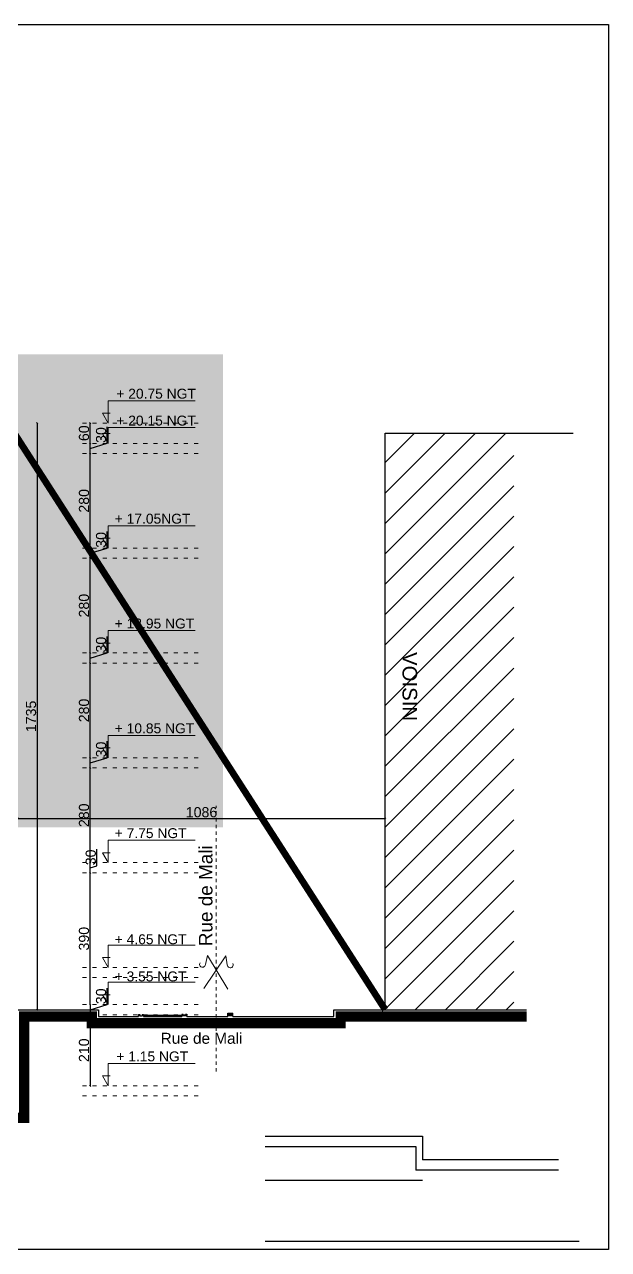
# Model space of a CAD drawing. Header units: millimetres. Extents: x 2804 to 3317, y 6834 to 7064.
# Drawn here: x 2942.96 to 2960.23, y 6985.87 to 7022.1 of the extents above; entities that cross this region are included whole.
import ezdxf

# ---------------------------------------------------------------- set-up
doc = ezdxf.new("R2010")
doc.units = ezdxf.units.MM
doc.header["$PDMODE"] = 1
for name, pattern in [('ACAD_ISO03W100', [30, 12, -18]), ('PK200', [0.6, 0.3, -0.3]), ('{ Tapered Dash }', [10, 4, -1, 1.5, -1, 1.5, -1])]:
    doc.linetypes.add(name, pattern=pattern)
for name, color, linetype, lineweight in [('cotatio', 255, 'Continuous', 13), ('cotation', 3, 'Continuous', 30), ('Legende', 7, 'Continuous', 30), ('PORT-FEN', 2, 'Continuous', 0), ('structure grt', 150, 'Continuous', 0), ('TAXTE', 255, 'Continuous', 20), ('TopoAlt_T', 3, 'Continuous', 30), ('zin fenetre', 141, 'Continuous', 15), ('zin fin', 6, 'Continuous', 9), ('Zin inter', 80, 'ACAD_ISO03W100', 5), ('Zin mur', 30, 'Continuous', 30)]:
    doc.layers.add(name, color=color, linetype=linetype, lineweight=lineweight)
doc.layers.add('zin hatch mur', color=8, linetype='Continuous')
doc.layers.add('zin texte', color=33, linetype='Continuous')
doc.styles.add('ARIAL', font='arial.ttf')
doc.styles.get("Standard").update_dxf_attribs({"font": 'arial.ttf'})
doc.dimstyles.new('cotation 100', dxfattribs={"dimtxt": 0.2, "dimasz": 0.04, "dimexe": 0, "dimexo": 0, "dimgap": 0.03, "dimtad": 1, "dimdec": 0, "dimlfac": 100, "dimdsep": 46, "dimtxsty": 'ARIAL', "dimblk": 'OBLIQUE', "dimcen": 0.09, "dimse1": 1, "dimse2": 1, "dimclrd": 256, "dimclre": 256, "dimclrt": 256, "dimadec": 3, "dimazin": 2, "dimtfac": 1, "dimtdec": 0, "dimtofl": 0, "dimtmove": 1, "dimatfit": 3, "dimfxl": 0, "dimtolj": 1, "dimtzin": 0, "dimlwd": -1, "dimlwe": -1, "dimarcsym": 0})

# ---------------------------------------------------------------- blocks, each defined once
blk = doc.blocks.new('_Oblique')
at = {"color": 0, "linetype": 'ByBlock', "lineweight": -2}
blk.add_line((-0.5, -0.5), (0.5, 0.5), dxfattribs=at)
blk = doc.blocks.new('*D634')
at = {"layer": 'cotation', "transparency": 16777216}
blk.add_line((2944.908, 6993.114), (2944.908, 6997.014), dxfattribs=at)
at = {"layer": 'Defpoints', "color": 0, "transparency": 16777216}
for p in [(2944.908, 6997.014), (2948.097, 6997.014), (2948.097, 6993.114)]:
    blk.add_point(p, dxfattribs=at)
at = {"layer": 'cotation', "transparency": 16777216, "xscale": 0.04, "yscale": 0.04, "zscale": 0.04}
for p, rotation in [((2944.908, 6997.014), 90), ((2944.908, 6993.114), 270)]:
    blk.add_blockref('_Oblique', p, dxfattribs=dict(at, rotation=rotation))
at = {"layer": 'cotation', "transparency": 16777216, "insert": (2944.724, 6995.064), "char_height": 0.3, "attachment_point": 5, "rotation": 90, "style": 'ARIAL'}
blk.add_mtext('\\A1;390', dxfattribs=at)
blk = doc.blocks.new('*D635')
at = {"layer": 'cotation', "transparency": 16777216}
for p, q in [((2945.106, 6997.223), (2945.106, 6997.712)), ((2944.908, 6997.014), (2944.908, 6997.314)), ((2944.908, 6997.164), (2945.106, 6997.223))]:
    blk.add_line(p, q, dxfattribs=at)
at = {"layer": 'Defpoints', "color": 0, "transparency": 16777216}
for p in [(2944.908, 6997.314), (2944.908, 6997.314), (2948.097, 6997.014)]:
    blk.add_point(p, dxfattribs=at)
at = {"layer": 'cotation', "transparency": 16777216, "xscale": 0.04, "yscale": 0.04, "zscale": 0.04}
for p, rotation in [((2944.908, 6997.314), 90), ((2944.908, 6997.014), 270)]:
    blk.add_blockref('_Oblique', p, dxfattribs=dict(at, rotation=rotation))
at = {"layer": 'cotation', "transparency": 16777216, "insert": (2944.923, 6997.468), "char_height": 0.3, "attachment_point": 5, "rotation": 90, "style": 'ARIAL'}
blk.add_mtext('\\A1;30', dxfattribs=at)
blk = doc.blocks.new('*D636')
at = {"layer": 'cotation', "transparency": 16777216}
blk.add_line((2944.908, 6997.314), (2944.908, 7000.114), dxfattribs=at)
at = {"layer": 'Defpoints', "color": 0, "transparency": 16777216}
for p in [(2944.908, 7000.114), (2944.908, 7000.114), (2944.908, 6997.314)]:
    blk.add_point(p, dxfattribs=at)
at = {"layer": 'cotation', "transparency": 16777216, "xscale": 0.04, "yscale": 0.04, "zscale": 0.04}
for p, rotation in [((2944.908, 7000.114), 90), ((2944.908, 6997.314), 270)]:
    blk.add_blockref('_Oblique', p, dxfattribs=dict(at, rotation=rotation))
at = {"layer": 'cotation', "transparency": 16777216, "insert": (2944.724, 6998.714), "char_height": 0.3, "attachment_point": 5, "rotation": 90, "style": 'ARIAL'}
blk.add_mtext('\\A1;280', dxfattribs=at)
blk = doc.blocks.new('*D637')
at = {"layer": 'cotation', "transparency": 16777216}
for p, q in [((2945.412, 7000.415), (2945.412, 7000.904)), ((2944.908, 7000.264), (2945.412, 7000.415)), ((2944.908, 7000.114), (2944.908, 7000.414))]:
    blk.add_line(p, q, dxfattribs=at)
at = {"layer": 'Defpoints', "color": 0, "transparency": 16777216}
for p in [(2944.908, 7000.414), (2944.908, 7000.414), (2944.908, 7000.114)]:
    blk.add_point(p, dxfattribs=at)
at = {"layer": 'cotation', "transparency": 16777216, "xscale": 0.04, "yscale": 0.04, "zscale": 0.04}
for p, rotation in [((2944.908, 7000.414), 90), ((2944.908, 7000.114), 270)]:
    blk.add_blockref('_Oblique', p, dxfattribs=dict(at, rotation=rotation))
at = {"layer": 'cotation', "transparency": 16777216, "insert": (2945.229, 7000.66), "char_height": 0.3, "attachment_point": 5, "rotation": 90, "style": 'ARIAL'}
blk.add_mtext('\\A1;30', dxfattribs=at)
blk = doc.blocks.new('*D638')
at = {"layer": 'cotation', "transparency": 16777216}
blk.add_line((2944.908, 7000.414), (2944.908, 7003.214), dxfattribs=at)
at = {"layer": 'Defpoints', "color": 0, "transparency": 16777216}
for p in [(2944.908, 7003.214), (2944.908, 7003.214), (2944.908, 7000.414)]:
    blk.add_point(p, dxfattribs=at)
at = {"layer": 'cotation', "transparency": 16777216, "xscale": 0.04, "yscale": 0.04, "zscale": 0.04}
for p, rotation in [((2944.908, 7003.214), 90), ((2944.908, 7000.414), 270)]:
    blk.add_blockref('_Oblique', p, dxfattribs=dict(at, rotation=rotation))
at = {"layer": 'cotation', "transparency": 16777216, "insert": (2944.724, 7001.814), "char_height": 0.3, "attachment_point": 5, "rotation": 90, "style": 'ARIAL'}
blk.add_mtext('\\A1;280', dxfattribs=at)
blk = doc.blocks.new('*D639')
at = {"layer": 'cotation', "transparency": 16777216}
for p, q in [((2945.412, 7003.515), (2945.412, 7004.004)), ((2944.908, 7003.364), (2945.412, 7003.515)), ((2944.908, 7003.214), (2944.908, 7003.514))]:
    blk.add_line(p, q, dxfattribs=at)
at = {"layer": 'Defpoints', "color": 0, "transparency": 16777216}
for p in [(2944.908, 7003.514), (2944.908, 7003.514), (2944.908, 7003.214)]:
    blk.add_point(p, dxfattribs=at)
at = {"layer": 'cotation', "transparency": 16777216, "xscale": 0.04, "yscale": 0.04, "zscale": 0.04}
for p, rotation in [((2944.908, 7003.514), 90), ((2944.908, 7003.214), 270)]:
    blk.add_blockref('_Oblique', p, dxfattribs=dict(at, rotation=rotation))
at = {"layer": 'cotation', "transparency": 16777216, "insert": (2945.229, 7003.76), "char_height": 0.3, "attachment_point": 5, "rotation": 90, "style": 'ARIAL'}
blk.add_mtext('\\A1;30', dxfattribs=at)
blk = doc.blocks.new('*D640')
at = {"layer": 'cotation', "transparency": 16777216}
blk.add_line((2944.908, 7003.514), (2944.908, 7006.314), dxfattribs=at)
at = {"layer": 'Defpoints', "color": 0, "transparency": 16777216}
for p in [(2944.908, 7006.314), (2944.908, 7006.314), (2944.908, 7003.514)]:
    blk.add_point(p, dxfattribs=at)
at = {"layer": 'cotation', "transparency": 16777216, "xscale": 0.04, "yscale": 0.04, "zscale": 0.04}
for p, rotation in [((2944.908, 7006.314), 90), ((2944.908, 7003.514), 270)]:
    blk.add_blockref('_Oblique', p, dxfattribs=dict(at, rotation=rotation))
at = {"layer": 'cotation', "transparency": 16777216, "insert": (2944.724, 7004.914), "char_height": 0.3, "attachment_point": 5, "rotation": 90, "style": 'ARIAL'}
blk.add_mtext('\\A1;280', dxfattribs=at)
blk = doc.blocks.new('*D641')
at = {"layer": 'cotation', "transparency": 16777216}
for p, q in [((2945.412, 7006.615), (2945.412, 7007.104)), ((2944.908, 7006.464), (2945.412, 7006.615)), ((2944.908, 7006.314), (2944.908, 7006.614))]:
    blk.add_line(p, q, dxfattribs=at)
at = {"layer": 'Defpoints', "color": 0, "transparency": 16777216}
for p in [(2944.908, 7006.614), (2944.908, 7006.614), (2944.908, 7006.314)]:
    blk.add_point(p, dxfattribs=at)
at = {"layer": 'cotation', "transparency": 16777216, "xscale": 0.04, "yscale": 0.04, "zscale": 0.04}
for p, rotation in [((2944.908, 7006.614), 90), ((2944.908, 7006.314), 270)]:
    blk.add_blockref('_Oblique', p, dxfattribs=dict(at, rotation=rotation))
at = {"layer": 'cotation', "transparency": 16777216, "insert": (2945.229, 7006.86), "char_height": 0.3, "attachment_point": 5, "rotation": 90, "style": 'ARIAL'}
blk.add_mtext('\\A1;30', dxfattribs=at)
blk = doc.blocks.new('*D643')
at = {"layer": 'cotation', "transparency": 16777216}
blk.add_line((2944.908, 7006.614), (2944.908, 7009.414), dxfattribs=at)
at = {"layer": 'Defpoints', "color": 0, "transparency": 16777216}
for p in [(2944.908, 7009.414), (2944.908, 7009.414), (2944.908, 7006.614)]:
    blk.add_point(p, dxfattribs=at)
at = {"layer": 'cotation', "transparency": 16777216, "xscale": 0.04, "yscale": 0.04, "zscale": 0.04}
for p, rotation in [((2944.908, 7009.414), 90), ((2944.908, 7006.614), 270)]:
    blk.add_blockref('_Oblique', p, dxfattribs=dict(at, rotation=rotation))
at = {"layer": 'cotation', "transparency": 16777216, "insert": (2944.724, 7008.014), "char_height": 0.3, "attachment_point": 5, "rotation": 90, "style": 'ARIAL'}
blk.add_mtext('\\A1;280', dxfattribs=at)
blk = doc.blocks.new('*D644')
at = {"layer": 'cotation', "transparency": 16777216}
for p, q in [((2945.412, 7009.715), (2945.412, 7010.204)), ((2944.908, 7009.564), (2945.412, 7009.715)), ((2944.908, 7009.414), (2944.908, 7009.714))]:
    blk.add_line(p, q, dxfattribs=at)
at = {"layer": 'Defpoints', "color": 0, "transparency": 16777216}
for p in [(2944.908, 7009.714), (2944.908, 7009.714), (2944.908, 7009.414)]:
    blk.add_point(p, dxfattribs=at)
at = {"layer": 'cotation', "transparency": 16777216, "xscale": 0.04, "yscale": 0.04, "zscale": 0.04}
for p, rotation in [((2944.908, 7009.714), 90), ((2944.908, 7009.414), 270)]:
    blk.add_blockref('_Oblique', p, dxfattribs=dict(at, rotation=rotation))
at = {"layer": 'cotation', "transparency": 16777216, "insert": (2945.229, 7009.96), "char_height": 0.3, "attachment_point": 5, "rotation": 90, "style": 'ARIAL'}
blk.add_mtext('\\A1;30', dxfattribs=at)
blk = doc.blocks.new('*D645')
at = {"layer": 'cotation', "transparency": 16777216}
blk.add_line((2944.908, 7009.714), (2944.908, 7010.314), dxfattribs=at)
at = {"layer": 'Defpoints', "color": 0, "transparency": 16777216}
for p in [(2944.567, 7010.314), (2944.908, 7010.314), (2944.908, 7009.714)]:
    blk.add_point(p, dxfattribs=at)
at = {"layer": 'cotation', "transparency": 16777216, "xscale": 0.04, "yscale": 0.04, "zscale": 0.04}
for p, rotation in [((2944.908, 7010.314), 90), ((2944.908, 7009.714), 270)]:
    blk.add_blockref('_Oblique', p, dxfattribs=dict(at, rotation=rotation))
at = {"layer": 'cotation', "transparency": 16777216, "insert": (2944.724, 7010.014), "char_height": 0.3, "attachment_point": 5, "rotation": 90, "style": 'ARIAL'}
blk.add_mtext('\\A1;60', dxfattribs=at)
blk = doc.blocks.new('*D646')
at = {"layer": 'cotation', "transparency": 16777216}
for p, q in [((2945.412, 6993.115), (2945.412, 6993.604)), ((2944.908, 6992.964), (2945.412, 6993.115)), ((2944.908, 6993.114), (2944.908, 6992.814))]:
    blk.add_line(p, q, dxfattribs=at)
at = {"layer": 'Defpoints', "color": 0, "transparency": 16777216}
for p in [(2944.908, 6993.114), (2944.908, 6992.814), (2944.908, 6992.814)]:
    blk.add_point(p, dxfattribs=at)
at = {"layer": 'cotation', "transparency": 16777216, "xscale": 0.04, "yscale": 0.04, "zscale": 0.04}
for p, rotation in [((2944.908, 6993.114), 90), ((2944.908, 6992.814), 270)]:
    blk.add_blockref('_Oblique', p, dxfattribs=dict(at, rotation=rotation))
at = {"layer": 'cotation', "transparency": 16777216, "insert": (2945.229, 6993.36), "char_height": 0.3, "attachment_point": 5, "rotation": 90, "style": 'ARIAL'}
blk.add_mtext('\\A1;30', dxfattribs=at)
blk = doc.blocks.new('*D647')
at = {"layer": 'cotation', "transparency": 16777216}
blk.add_line((2944.908, 6992.814), (2944.908, 6990.714), dxfattribs=at)
at = {"layer": 'Defpoints', "color": 0, "transparency": 16777216}
for p in [(2944.908, 6992.814), (2944.908, 6990.714), (2944.908, 6990.714)]:
    blk.add_point(p, dxfattribs=at)
at = {"layer": 'cotation', "transparency": 16777216, "xscale": 0.04, "yscale": 0.04, "zscale": 0.04}
for p, rotation in [((2944.908, 6992.814), 90), ((2944.908, 6990.714), 270)]:
    blk.add_blockref('_Oblique', p, dxfattribs=dict(at, rotation=rotation))
at = {"layer": 'cotation', "transparency": 16777216, "insert": (2944.724, 6991.764), "char_height": 0.3, "attachment_point": 5, "rotation": 90, "style": 'ARIAL'}
blk.add_mtext('\\A1;210', dxfattribs=at)
blk = doc.blocks.new('*D642')
at = {"layer": 'cotation', "transparency": 16777216}
blk.add_line((2943.343, 7010.314), (2943.343, 6992.964), dxfattribs=at)
at = {"layer": 'Defpoints', "color": 0, "transparency": 16777216}
for p in [(2942.767, 7010.314), (2942.756, 6992.964), (2943.343, 6992.964)]:
    blk.add_point(p, dxfattribs=at)
at = {"layer": 'cotation', "transparency": 16777216, "xscale": 0.04, "yscale": 0.04, "zscale": 0.04}
for p, rotation in [((2943.343, 7010.314), 90), ((2943.343, 6992.964), 270)]:
    blk.add_blockref('_Oblique', p, dxfattribs=dict(at, rotation=rotation))
at = {"layer": 'cotation', "transparency": 16777216, "insert": (2943.159, 7001.639), "char_height": 0.3, "attachment_point": 5, "rotation": 90, "style": 'ARIAL'}
blk.add_mtext('\\A1;1735', dxfattribs=at)
blk = doc.blocks.new('*D660')
at = {"layer": 'cotation', "transparency": 16777216}
blk.add_line((2942.767, 6998.62), (2953.627, 6998.62), dxfattribs=at)
at = {"layer": 'Defpoints', "color": 0, "transparency": 16777216}
for p in [(2953.627, 6998.62), (2942.767, 6996.314), (2953.627, 6996.114)]:
    blk.add_point(p, dxfattribs=at)
at = {"layer": 'cotation', "transparency": 16777216, "xscale": 0.04, "yscale": 0.04, "zscale": 0.04, "rotation": 180}
blk.add_blockref('_Oblique', (2942.767, 6998.62), dxfattribs=at)
at = {"layer": 'cotation', "transparency": 16777216, "xscale": 0.04, "yscale": 0.04, "zscale": 0.04}
blk.add_blockref('_Oblique', (2953.627, 6998.62), dxfattribs=at)
at = {"layer": 'cotation', "transparency": 16777216, "insert": (2948.197, 6998.803), "char_height": 0.3, "attachment_point": 5, "style": 'ARIAL'}
blk.add_mtext('\\A1;1086', dxfattribs=at)

msp = doc.modelspace()

# ---------------------------------------------------------------- hatches: boundary and pattern name
at = {"layer": 'cotation'}
h = msp.add_hatch(color=256, dxfattribs=at)
h.dxf.hatch_style = 1
h.set_gradient(color1=(213, 218, 220), tint=1, name='CURVED')
h.paths.add_polyline_path([(2918.107, 7010.314), (2918.107, 7012.346), (2948.836, 7012.346), (2948.836, 6998.356), (2942.767, 6998.356), (2942.767, 7007.614), (2942.707, 7007.614), (2942.707, 7009.064), (2942.767, 7009.064), (2942.767, 7009.714), (2942.457, 7009.714), (2942.457, 7010.314), (2932.764, 7010.314), (2932.764, 7007.614), (2921.546, 7007.614), (2921.546, 7010.314)])
at = {"layer": 'zin fin'}
h = msp.add_hatch(dxfattribs=at)
h.set_pattern_fill('ANSI31', color=256, scale=0.2)
h.set_pattern_definition([(45, (35.8866, -0.9), (-0.449012806, 0.449012806), [])])
h.paths.add_polyline_path([(2953.627, 7010.014), (2957.432, 7010.014), (2957.432, 6992.964), (2953.627, 6992.964)])
at = {"layer": 'zin hatch mur'}
h = msp.add_hatch(color=256, dxfattribs=at)
h.dxf.hatch_style = 1
h.paths.add_polyline_path([(2946.482, 6992.794), (2946.482, 6992.822), (2946.442, 6992.822), (2946.442, 6992.782), (2946.374, 6992.782), (2946.374, 6992.822), (2946.334, 6992.822), (2946.334, 6992.764), (2946.482, 6992.764)])
h = msp.add_hatch(color=256, dxfattribs=at)
h.dxf.hatch_style = 1
h.paths.add_polyline_path([(2947.766, 6992.794), (2947.766, 6992.822), (2947.726, 6992.822), (2947.726, 6992.782), (2947.658, 6992.782), (2947.658, 6992.822), (2947.618, 6992.822), (2947.618, 6992.764), (2947.766, 6992.764)])
h = msp.add_hatch(color=256, dxfattribs=at)
h.dxf.hatch_style = 1
h.paths.add_polyline_path([(2949.125, 6992.864), (2948.975, 6992.864), (2948.975, 6992.764), (2949.125, 6992.764)])

# ---------------------------------------------------------------- linework, layer by layer
at = {"layer": 'cotatio'}
for p, q in [((2948.912, 6994.556), (2948.27, 6993.591)), ((2948.373, 6994.568), (2948.315, 6994.304)), ((2948.373, 6994.568), (2948.973, 6993.576)), ((2948.912, 6994.556), (2948.959, 6994.291))]:
    msp.add_line(p, q, dxfattribs=at)
for centre, start, end in [((2948.228, 6994.307), 149.3824, 358.3804), ((2949.046, 6994.289), 179.189, 28.187)]:
    msp.add_arc(centre, 0.0866, start, end, dxfattribs=at)
at = {"layer": 'cotation'}
for p, q in [((2950.077, 6989.22), (2954.734, 6989.22)), ((2954.734, 6989.22), (2954.734, 6988.52)), ((2950.077, 6988.92), (2954.534, 6988.92)), ((2954.534, 6988.92), (2954.534, 6988.22)), ((2958.753, 6988.52), (2954.734, 6988.52)), ((2958.753, 6988.22), (2954.534, 6988.22)), ((2950.077, 6987.92), (2954.734, 6987.92)), ((2950.077, 6986.12), (2959.363, 6986.12))]:
    msp.add_line(p, q, dxfattribs=at)
at = {"layer": 'Legende', "linetype": '{ Tapered Dash }', "const_width": 0.2}
msp.add_lwpolyline([(2941.559, 7011.73), (2953.627, 6992.964)], dxfattribs=at)
at = {"layer": 'PORT-FEN'}
for points in [[(2945.494, 7010.606), (2945.272, 7010.606), (2945.435, 7010.314), (2945.435, 7010.975), (2948.005, 7010.975), (2948.005, 7010.975)], [(2945.494, 7010.006), (2945.272, 7010.006), (2945.435, 7009.714), (2945.435, 7010.186), (2948.005, 7010.186), (2948.005, 7010.186)], [(2945.494, 7006.906), (2945.272, 7006.906), (2945.435, 7006.614), (2945.435, 7007.275), (2948.005, 7007.275), (2948.005, 7007.275)], [(2945.494, 7003.806), (2945.272, 7003.806), (2945.435, 7003.514), (2945.435, 7004.175), (2948.005, 7004.175), (2948.005, 7004.175)], [(2945.494, 7000.706), (2945.272, 7000.706), (2945.435, 7000.414), (2945.435, 7001.075), (2948.005, 7001.075), (2948.005, 7001.075)], [(2945.494, 6997.606), (2945.272, 6997.606), (2945.435, 6997.314), (2945.435, 6997.975), (2948.005, 6997.975), (2948.005, 6997.975)], [(2945.494, 6994.506), (2945.272, 6994.506), (2945.435, 6994.214), (2945.435, 6994.875), (2948.005, 6994.875), (2948.005, 6994.875)], [(2945.494, 6993.406), (2945.272, 6993.406), (2945.435, 6993.114), (2945.435, 6993.775), (2948.005, 6993.775), (2948.005, 6993.775)], [(2945.494, 6991.006), (2945.272, 6991.006), (2945.435, 6990.714), (2945.435, 6991.375), (2948.005, 6991.375), (2948.005, 6991.375)]]:
    msp.add_lwpolyline(points, dxfattribs=at)
at = {"layer": 'TopoAlt_T'}
msp.add_lwpolyline([(2960.228, 6985.872), (2909.031, 6985.872), (2909.031, 7022.102), (2960.228, 7022.102)], close=True, dxfattribs=at)
at = {"layer": 'zin fenetre', "linetype": 'PK200', "ltscale": 0.2}
msp.add_line((2948.633, 6991.135), (2948.633, 6998.995), dxfattribs=at)
at = {"layer": 'Zin inter', "ltscale": 0.01}
for p, q in [((2948.097, 7010.314), (2944.567, 7010.314)), ((2948.097, 7009.714), (2944.567, 7009.714)), ((2948.097, 7009.414), (2944.567, 7009.414)), ((2948.097, 7006.614), (2944.567, 7006.614)), ((2948.097, 7006.314), (2944.567, 7006.314)), ((2948.097, 7003.514), (2944.567, 7003.514)), ((2948.097, 7003.214), (2944.567, 7003.214)), ((2948.097, 7000.414), (2944.567, 7000.414)), ((2948.097, 7000.114), (2944.567, 7000.114)), ((2948.097, 6997.314), (2944.567, 6997.314)), ((2948.097, 6997.014), (2944.567, 6997.014)), ((2948.097, 6994.214), (2944.567, 6994.214)), ((2948.097, 6993.914), (2944.567, 6993.914)), ((2948.097, 6993.114), (2944.567, 6993.114)), ((2948.097, 6992.814), (2944.567, 6992.814)), ((2948.097, 6990.714), (2944.567, 6990.714)), ((2948.097, 6990.414), (2944.567, 6990.414))]:
    msp.add_line(p, q, dxfattribs=at)
at = {"layer": 'Zin mur'}
for p, q in [((2953.627, 6992.964), (2953.627, 7010.014)), ((2953.627, 7010.014), (2959.183, 7010.014)), ((2942.756, 6992.964), (2945.155, 6992.964)), ((2945.155, 6992.964), (2945.155, 6992.764)), ((2946.334, 6992.764), (2946.334, 6992.822)), ((2946.334, 6992.822), (2946.374, 6992.822)), ((2946.374, 6992.822), (2946.374, 6992.782)), ((2946.374, 6992.782), (2946.442, 6992.782)), ((2946.442, 6992.822), (2946.482, 6992.822)), ((2946.442, 6992.822), (2946.442, 6992.782)), ((2946.482, 6992.822), (2946.482, 6992.794)), ((2947.618, 6992.794), (2946.482, 6992.794)), ((2946.482, 6992.794), (2946.482, 6992.764)), ((2947.618, 6992.822), (2947.618, 6992.794)), ((2947.658, 6992.822), (2947.618, 6992.822)), ((2947.618, 6992.794), (2947.618, 6992.764)), ((2947.658, 6992.822), (2947.658, 6992.782)), ((2947.726, 6992.782), (2947.658, 6992.782)), ((2947.766, 6992.822), (2947.726, 6992.822)), ((2947.726, 6992.822), (2947.726, 6992.782)), ((2947.766, 6992.764), (2947.766, 6992.822)), ((2948.975, 6992.764), (2948.975, 6992.864)), ((2948.975, 6992.864), (2949.125, 6992.864)), ((2949.125, 6992.764), (2949.125, 6992.864)), ((2952.112, 6992.964), (2957.806, 6992.964)), ((2952.112, 6992.764), (2952.112, 6992.964)), ((2945.155, 6992.764), (2946.334, 6992.764)), ((2946.482, 6992.764), (2947.618, 6992.764)), ((2947.766, 6992.764), (2948.975, 6992.764)), ((2949.125, 6992.764), (2952.112, 6992.764))]:
    msp.add_line(p, q, dxfattribs=at)
at = {"layer": 'Zin mur', "const_width": 0.1}
for points in [[(2957.806, 6992.864), (2952.212, 6992.864), (2952.212, 6992.664), (2945.055, 6992.664), (2945.055, 6992.864), (2942.856, 6992.864), (2942.856, 6989.864), (2921.446, 6989.864), (2921.446, 6992.764), (2921.446, 6993.014), (2917.292, 6993.014)], [(2957.806, 6992.764), (2952.312, 6992.764), (2952.312, 6992.564), (2944.955, 6992.564), (2944.955, 6992.764), (2942.956, 6992.764), (2942.956, 6989.764), (2921.346, 6989.764), (2921.346, 6992.764), (2921.346, 6992.914), (2917.292, 6992.914)], [(2957.806, 6992.664), (2952.412, 6992.664), (2952.412, 6992.464), (2944.855, 6992.464), (2944.855, 6992.664), (2943.056, 6992.664), (2943.056, 6989.664), (2921.246, 6989.664), (2921.246, 6992.764), (2921.246, 6992.814), (2917.292, 6992.814)]]:
    msp.add_lwpolyline(points, dxfattribs=at)

# ---------------------------------------------------------------- texts
at = {"layer": 'structure grt', "ltscale": 0.5, "char_height": 0.2925, "width": 20.61948, "attachment_point": 1}
for s, insert in [('{\\C1;+ 20.75 NGT}', (2945.679, 7011.329)), ('{\\C1;+ 20.15 NGT}', (2945.679, 7010.534)), ('{\\C1;+ 17.05NGT}', (2945.632, 7007.632)), ('{\\C1;+ 13.95 NGT}', (2945.632, 7004.532)), ('{\\C1;+ 10.85 NGT}', (2945.632, 7001.432)), ('{\\C1;+ 7.75 NGT}', (2945.632, 6998.332)), ('{\\C1;+ 4.65 NGT}', (2945.631, 6995.194)), ('{\\C1;+ 3.55 NGT}', (2945.631, 6994.094)), ('{\\C1;+ 1.15 NGT}', (2945.679, 6991.729))]:
    msp.add_mtext(s, dxfattribs=dict(at, insert=insert))
at = {"layer": 'TAXTE'}
msp.add_text('Rue de Mali', height=0.4, rotation=90, dxfattribs=at).set_placement((2948.52, 6994.843))
at = {"layer": 'zin texte', "insert": (2954.571, 7003.543), "char_height": 0.432, "attachment_point": 1, "rotation": 270}
msp.add_mtext_dynamic_manual_height_columns('VOISIN', width=34.10317, gutter_width=12.5, heights=[0], dxfattribs=at)
at = {"layer": 'zin texte', "insert": (2946.99, 6992.28), "char_height": 0.324, "attachment_point": 1}
msp.add_mtext_dynamic_manual_height_columns('Rue de Mali', width=34.10317, gutter_width=12.5, heights=[0], dxfattribs=at)

# ---------------------------------------------------------------- dimensions: what is measured, and where the dimension line sits
at = {"layer": 'cotation'}
for base, p1, p2, picture, middle in [((2943.343, 6992.964), (2942.767, 7010.314), (2942.756, 6992.964), '*D642', (2943.159, 7001.639)), ((2944.908, 7010.314), (2944.908, 7009.714), (2944.567, 7010.314), '*D645', (2944.724, 7010.014)), ((2944.908, 7009.714), (2944.908, 7009.414), (2944.908, 7009.714), '*D644', (2945.229, 7009.745)), ((2944.908, 7009.414), (2944.908, 7006.614), (2944.908, 7009.414), '*D643', (2944.724, 7008.014)), ((2944.908, 7006.614), (2944.908, 7006.314), (2944.908, 7006.614), '*D641', (2945.229, 7006.645)), ((2944.908, 7006.314), (2944.908, 7003.514), (2944.908, 7006.314), '*D640', (2944.724, 7004.914)), ((2944.908, 7003.514), (2944.908, 7003.214), (2944.908, 7003.514), '*D639', (2945.229, 7003.545)), ((2944.908, 7003.214), (2944.908, 7000.414), (2944.908, 7003.214), '*D638', (2944.724, 7001.814)), ((2944.908, 7000.414), (2944.908, 7000.114), (2944.908, 7000.414), '*D637', (2945.229, 7000.445)), ((2944.908, 7000.114), (2944.908, 6997.314), (2944.908, 7000.114), '*D636', (2944.724, 6998.714)), ((2944.908, 6997.314), (2948.097, 6997.014), (2944.908, 6997.314), '*D635', (2944.923, 6997.253)), ((2944.908, 6997.014), (2948.097, 6993.114), (2948.097, 6997.014), '*D634', (2944.724, 6995.064)), ((2944.908, 6992.814), (2944.908, 6993.114), (2944.908, 6992.814), '*D646', (2945.229, 6993.145)), ((2944.908, 6990.714), (2944.908, 6992.814), (2944.908, 6990.714), '*D647', (2944.724, 6991.764))]:
    dim = msp.add_linear_dim(base=base, p1=p1, p2=p2, angle=90, dimstyle='cotation 100', override={"dimtxt": 0.3}, dxfattribs=at)
    dim.commit()
    dim.dimension.update_dxf_attribs({"geometry": picture, "text_midpoint": middle})
dim = msp.add_linear_dim(base=(2953.627, 6998.62), p1=(2942.767, 6996.314), p2=(2953.627, 6996.114), dimstyle='cotation 100', override={"dimtxt": 0.3}, dxfattribs=at)
dim.commit()
dim.dimension.update_dxf_attribs({"geometry": '*D660', "text_midpoint": (2948.197, 6998.803)})

doc.saveas('drawing.dxf')
